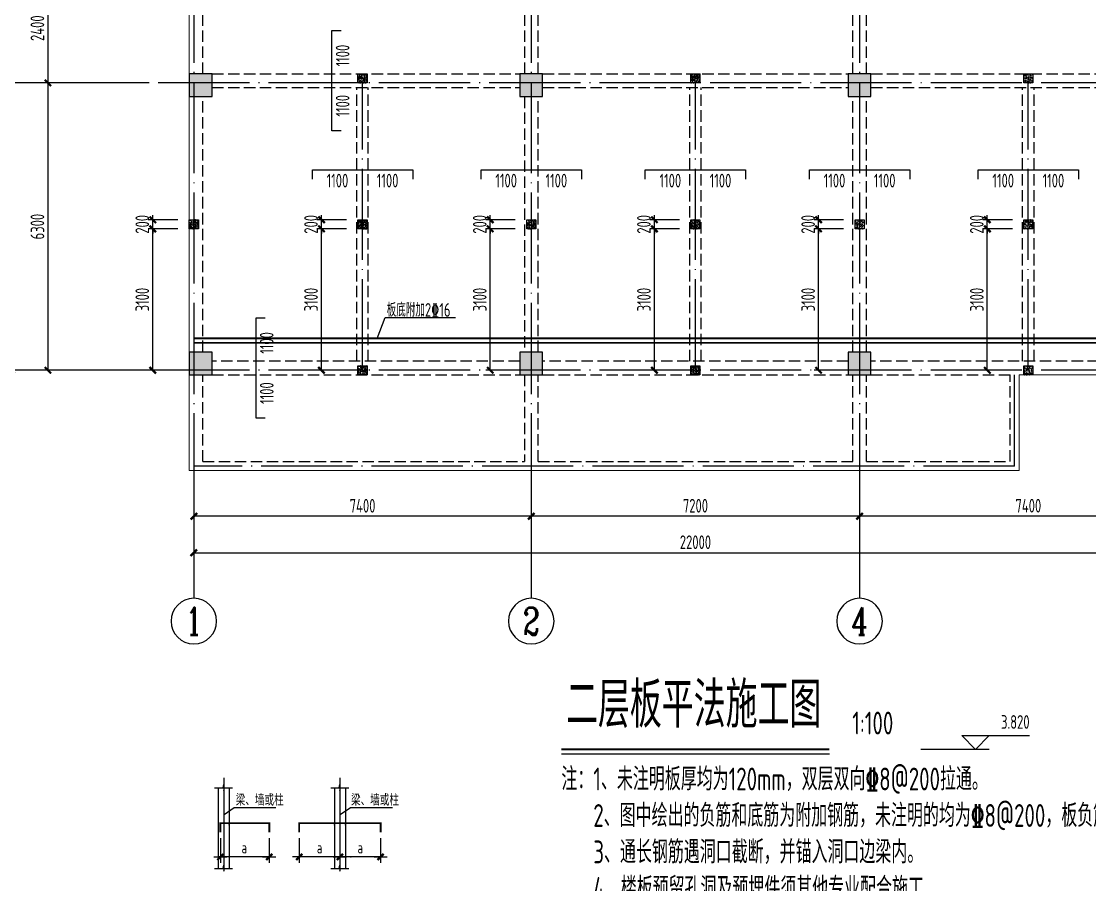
# Model space of a CAD drawing. Extents: x 9731685 to 18866768, y -962146 to 194094.
# Drawn here: x 9791117 to 9814543, y -249712 to -230785 of the extents above; entities that cross this region are included whole.
import ezdxf
from ezdxf.enums import TextEntityAlignment as Align

# ---------------------------------------------------------------- set-up
doc = ezdxf.new("R2010")
doc.units = 0
doc.header["$LTSCALE"] = 1000
for name, pattern in [('3', [500, 300, -200]), ('DASH', [0.35, 0.25, -0.1]), ('DOTE', [2.42, 2, -0.2, 0.02, -0.2])]:
    doc.linetypes.add(name, pattern=pattern)
doc.layers.get('0').update_dxf_attribs({"linetype": 'CONTINUOUS'})
doc.layers.get('Defpoints').update_dxf_attribs({"linetype": 'CONTINUOUS'})
for name, color, linetype in [('AXIS', 1, 'DOTE'), ('AXIS_DIM', 3, 'CONTINUOUS'), ('AXIS_NUM', 7, 'CONTINUOUS'), ('COLU', 7, 'CONTINUOUS'), ('DIM', 3, 'CONTINUOUS'), ('NUM', 7, 'CONTINUOUS'), ('TEXT', 7, 'CONTINUOUS'), ('柱涂实', 54, 'CONTINUOUS'), ('梁虚线', 134, '3'), ('楼板负筋钢筋', 1, 'CONTINUOUS')]:
    doc.layers.add(name, color=color, linetype=linetype)
doc.layers.add('梁', color=4, linetype='CONTINUOUS', lineweight=18)
doc.layers.add('楼板负筋标注', color=84, linetype='CONTINUOUS', lineweight=25)
doc.styles.add('TSSD_Axis', font='Complex.shx', dxfattribs={"width": 0.7, "bigfont": 'hztxt.shx'})
doc.styles.add('TSSD_Dimension', font='Tssdeng.shx', dxfattribs={"width": 0.7, "bigfont": 'hztxt.shx'})
doc.styles.add('TSSD_Label', font='Tssdeng.shx', dxfattribs={"width": 0.7, "bigfont": 'hztxt.shx'})
doc.styles.add('TSSD_Norm', font='Tssdeng.shx', dxfattribs={"width": 0.7, "bigfont": 'hztxt.shx'})
doc.styles.add('TSSD_Rein', font='Tssdeng.shx', dxfattribs={"width": 0.7, "bigfont": 'hztxt.shx'})
doc.dimstyles.new('TSSD_100_100$0', dxfattribs={"dimtxt": 300, "dimasz": 100, "dimexe": 100, "dimexo": 250, "dimgap": 80, "dimtad": 1, "dimdec": 0, "dimzin": 0, "dimdsep": 46, "dimtxsty": 'TSSD_Dimension', "dimblk1": 'ARCHTICK', "dimblk2": 'ARCHTICK', "dimsah": 1, "dimcen": 0, "dimclrd": 3, "dimclre": 256, "dimclrt": 7, "dimadec": 1, "dimazin": 0, "dimtfac": 1, "dimtdec": 0, "dimtix": 1, "dimtmove": 2, "dimatfit": 3, "dimldrblk": 'ARCHTICK', "dimfxl": 1, "dimtolj": 1, "dimtzin": 0, "dimarcsym": 0})

# ---------------------------------------------------------------- blocks, each defined once
blk = doc.blocks.new('_ArchTick')
at = {"color": 0, "linetype": 'ByBlock', "const_width": 0.5}
blk.add_lwpolyline([(-0.71, -0.71), (0.71, 0.71)], dxfattribs=at)
blk = doc.blocks.new('*D51')
at = {"layer": 'AXIS_DIM', "lineweight": -2}
for p, q in [((9793649, -229735), (9791599, -229735)), ((9793649, -232135), (9791599, -232135))]:
    blk.add_line(p, q, dxfattribs=at)
at = {"layer": 'AXIS_DIM', "color": 3, "lineweight": -2}
blk.add_line((9791699, -229735), (9791699, -232135), dxfattribs=at)
at = {"layer": 'Defpoints', "color": 0}
for p in [(9793899, -229735), (9791699, -232135), (9793899, -232135)]:
    blk.add_point(p, dxfattribs=at)
at = {"layer": 'AXIS_DIM', "color": 3, "lineweight": -2, "xscale": 100, "yscale": 100, "zscale": 100}
for p, rotation in [((9791699, -229735), 90), ((9791699, -232135), 270)]:
    blk.add_blockref('_ArchTick', p, dxfattribs=dict(at, rotation=rotation))
at = {"layer": 'AXIS_DIM', "color": 7, "insert": (9791469, -230935), "char_height": 300, "attachment_point": 5, "rotation": 90, "style": 'TSSD_Dimension'}
blk.add_mtext('\\A1;2400', dxfattribs=at)
blk = doc.blocks.new('*D52')
at = {"layer": 'AXIS_DIM', "lineweight": -2}
for p, q in [((9793649, -232135), (9791599, -232135)), ((9793649, -238435), (9791599, -238435))]:
    blk.add_line(p, q, dxfattribs=at)
at = {"layer": 'AXIS_DIM', "color": 3, "lineweight": -2}
blk.add_line((9791699, -232135), (9791699, -238435), dxfattribs=at)
at = {"layer": 'Defpoints', "color": 0}
for p in [(9793899, -232135), (9791699, -238435), (9793899, -238435)]:
    blk.add_point(p, dxfattribs=at)
at = {"layer": 'AXIS_DIM', "color": 3, "lineweight": -2, "xscale": 100, "yscale": 100, "zscale": 100}
for p, rotation in [((9791699, -232135), 90), ((9791699, -238435), 270)]:
    blk.add_blockref('_ArchTick', p, dxfattribs=dict(at, rotation=rotation))
at = {"layer": 'AXIS_DIM', "color": 7, "insert": (9791469, -235285), "char_height": 300, "attachment_point": 5, "rotation": 90, "style": 'TSSD_Dimension'}
blk.add_mtext('\\A1;6300', dxfattribs=at)
blk = doc.blocks.new('*D53')
at = {"layer": 'AXIS_DIM', "lineweight": -2}
for p, q in [((9793649, -223435), (9790799, -223435)), ((9793649, -238435), (9790799, -238435))]:
    blk.add_line(p, q, dxfattribs=at)
at = {"layer": 'AXIS_DIM', "color": 3, "lineweight": -2}
blk.add_line((9790899, -238435), (9790899, -223435), dxfattribs=at)
at = {"layer": 'Defpoints', "color": 0}
for p in [(9790899, -223435), (9793899, -223435), (9793899, -238435)]:
    blk.add_point(p, dxfattribs=at)
at = {"layer": 'AXIS_DIM', "color": 3, "lineweight": -2, "xscale": 100, "yscale": 100, "zscale": 100}
for p, rotation in [((9790899, -223435), 90), ((9790899, -238435), 270)]:
    blk.add_blockref('_ArchTick', p, dxfattribs=dict(at, rotation=rotation))
at = {"layer": 'AXIS_DIM', "color": 7, "insert": (9790669, -230935), "char_height": 300, "attachment_point": 5, "rotation": 90, "style": 'TSSD_Dimension'}
blk.add_mtext('\\A1;15000', dxfattribs=at)
blk = doc.blocks.new('ts_axno')
at = {"color": 0, "linetype": 'ByBlock', "lineweight": -2}
blk.add_circle((0, 0), 0.5, dxfattribs=at)
at = {"color": 0, "linetype": 'ByBlock', "lineweight": -2, "style": 'TSSD_Axis', "width": 0.7}
blk.add_attdef('A', text='', height=0.6, dxfattribs=at).set_placement((0, 0), align=Align.MIDDLE_CENTER)
blk = doc.blocks.new('*D54')
at = {"layer": 'AXIS_DIM', "lineweight": -2}
for p, q in [((9809499, -239685), (9809499, -241735)), ((9816899, -239685), (9816899, -241735))]:
    blk.add_line(p, q, dxfattribs=at)
at = {"layer": 'AXIS_DIM', "color": 3, "lineweight": -2}
blk.add_line((9816899, -241635), (9809499, -241635), dxfattribs=at)
at = {"layer": 'Defpoints', "color": 0}
for p in [(9809499, -239435), (9816899, -239435), (9809499, -241635)]:
    blk.add_point(p, dxfattribs=at)
at = {"layer": 'AXIS_DIM', "color": 3, "lineweight": -2, "xscale": 100, "yscale": 100, "zscale": 100, "rotation": 180}
blk.add_blockref('_ArchTick', (9809499, -241635), dxfattribs=at)
at = {"layer": 'AXIS_DIM', "color": 3, "lineweight": -2, "xscale": 100, "yscale": 100, "zscale": 100}
blk.add_blockref('_ArchTick', (9816899, -241635), dxfattribs=at)
at = {"layer": 'AXIS_DIM', "color": 7, "insert": (9813199, -241405), "char_height": 300, "attachment_point": 5, "style": 'TSSD_Dimension'}
blk.add_mtext('\\A1;7400', dxfattribs=at)
blk = doc.blocks.new('*D55')
at = {"layer": 'AXIS_DIM', "lineweight": -2}
for p, q in [((9802299, -239685), (9802299, -241735)), ((9809499, -239685), (9809499, -241735))]:
    blk.add_line(p, q, dxfattribs=at)
at = {"layer": 'AXIS_DIM', "color": 3, "lineweight": -2}
blk.add_line((9809499, -241635), (9802299, -241635), dxfattribs=at)
at = {"layer": 'Defpoints', "color": 0}
for p in [(9802299, -239435), (9809499, -239435), (9802299, -241635)]:
    blk.add_point(p, dxfattribs=at)
at = {"layer": 'AXIS_DIM', "color": 3, "lineweight": -2, "xscale": 100, "yscale": 100, "zscale": 100, "rotation": 180}
blk.add_blockref('_ArchTick', (9802299, -241635), dxfattribs=at)
at = {"layer": 'AXIS_DIM', "color": 3, "lineweight": -2, "xscale": 100, "yscale": 100, "zscale": 100}
blk.add_blockref('_ArchTick', (9809499, -241635), dxfattribs=at)
at = {"layer": 'AXIS_DIM', "color": 7, "insert": (9805899, -241405), "char_height": 300, "attachment_point": 5, "style": 'TSSD_Dimension'}
blk.add_mtext('\\A1;7200', dxfattribs=at)
blk = doc.blocks.new('*D56')
at = {"layer": 'AXIS_DIM', "lineweight": -2}
for p, q in [((9794899, -239685), (9794899, -241735)), ((9802299, -239685), (9802299, -241735))]:
    blk.add_line(p, q, dxfattribs=at)
at = {"layer": 'AXIS_DIM', "color": 3, "lineweight": -2}
blk.add_line((9802299, -241635), (9794899, -241635), dxfattribs=at)
at = {"layer": 'Defpoints', "color": 0}
for p in [(9794899, -239435), (9802299, -239435), (9794899, -241635)]:
    blk.add_point(p, dxfattribs=at)
at = {"layer": 'AXIS_DIM', "color": 3, "lineweight": -2, "xscale": 100, "yscale": 100, "zscale": 100, "rotation": 180}
blk.add_blockref('_ArchTick', (9794899, -241635), dxfattribs=at)
at = {"layer": 'AXIS_DIM', "color": 3, "lineweight": -2, "xscale": 100, "yscale": 100, "zscale": 100}
blk.add_blockref('_ArchTick', (9802299, -241635), dxfattribs=at)
at = {"layer": 'AXIS_DIM', "color": 7, "insert": (9798599, -241405), "char_height": 300, "attachment_point": 5, "style": 'TSSD_Dimension'}
blk.add_mtext('\\A1;7400', dxfattribs=at)
blk = doc.blocks.new('*D57')
at = {"layer": 'AXIS_DIM', "lineweight": -2}
for p, q in [((9794899, -239685), (9794899, -242535)), ((9816899, -239685), (9816899, -242535))]:
    blk.add_line(p, q, dxfattribs=at)
at = {"layer": 'AXIS_DIM', "color": 3, "lineweight": -2}
blk.add_line((9794899, -242435), (9816899, -242435), dxfattribs=at)
at = {"layer": 'Defpoints', "color": 0}
for p in [(9794899, -239435), (9816899, -239435), (9816899, -242435)]:
    blk.add_point(p, dxfattribs=at)
at = {"layer": 'AXIS_DIM', "color": 3, "lineweight": -2, "xscale": 100, "yscale": 100, "zscale": 100, "rotation": 180}
blk.add_blockref('_ArchTick', (9794899, -242435), dxfattribs=at)
at = {"layer": 'AXIS_DIM', "color": 3, "lineweight": -2, "xscale": 100, "yscale": 100, "zscale": 100}
blk.add_blockref('_ArchTick', (9816899, -242435), dxfattribs=at)
at = {"layer": 'AXIS_DIM', "color": 7, "insert": (9805899, -242205), "char_height": 300, "attachment_point": 5, "style": 'TSSD_Dimension'}
blk.add_mtext('\\A1;22000', dxfattribs=at)
blk = doc.blocks.new('_DIMX')
blk.add_line((-150, 0), (150, 0))
at = {"const_width": 50}
blk.add_lwpolyline([(-70, -70), (70, 70)], dxfattribs=at)
blk = doc.blocks.new('GZ')
at = {"layer": 'TEXT'}
h = blk.add_hatch(dxfattribs=at)
h.set_pattern_fill('AR-CONC', color=6, scale=0.4, angle=180, style=0)
h.set_pattern_definition([(230, (3351996.74, 92641.444), (-72.873868, 6.375634), [7.62, -83.82]), (175, (3351996.74, 92641.44), (14.09713, -76.422657), [6.096, -67.056]), (280.451, (3351990.67, 92641.975), (-58.777, -70.046675), [6.476, -71.236]), (226.1842, (3351996.74, 92621.12), (-108.431616, 16.81693), [11.43, -125.73]), (276.6356, (3351987.7, 92622.52), (-94.961694, -98.970222), [9.714, -106.854]), (171.184, (3351996.74, 92621.12), (-94.96184, -98.970047), [9.144, -100.584]), (201, (3351986.58, 92626.204), (-60.645952, 40.906207), [7.62, -83.82]), (146, (3351986.58, 92626.2), (-24.720811, -73.675186), [6.096, -67.056]), (251.4514, (3351981.526, 92629.61), (-85.366596, -32.769143), [6.476, -71.236]), (217.5, (3351996.74, 92641.444), (-1.2354413, -33.8220155), [0, -66.2432, 0, -68.072, 0, -67.31]), (187.5, (3351996.74, 92641.444), (-26.727865, -40.07223), [0, -38.8112, 0, -64.7192, 0, -25.654]), (147.5, (3352019.397, 92641.444), (-54.236238, 2.2914976), [0, -25.4, 0, -79.248, 0, -105.156]), (137.5, (3352029.557, 92641.444), (-59.251673, -10.170596), [0, -33.02, 0, -52.6288, 0, -74.676])])
h.paths.add_polyline_path([(3162038, 237206), (3162238, 237206), (3162238, 237006), (3162038, 237006)])
at = {"color": 6}
blk.add_lwpolyline([(3162038, 237206), (3162238, 237206), (3162238, 237006), (3162038, 237006)], close=True, dxfattribs=at)
blk = doc.blocks.new('*D409')
at = {"layer": 'Defpoints', "color": 0}
for p in [(9793999, -235335), (9794799, -235335), (9794799, -238435)]:
    blk.add_point(p, dxfattribs=at)
at = {"layer": 'DIM', "lineweight": -2}
for p, q in [((9794549, -235335), (9793899, -235335)), ((9794549, -238435), (9793899, -238435))]:
    blk.add_line(p, q, dxfattribs=at)
at = {"layer": 'DIM', "color": 3, "lineweight": -2}
blk.add_line((9793999, -238435), (9793999, -235335), dxfattribs=at)
at = {"layer": 'DIM', "color": 3, "lineweight": -2, "xscale": 100, "yscale": 100, "zscale": 100}
for p, rotation in [((9793999, -235335), 90), ((9793999, -238435), 270)]:
    blk.add_blockref('_ArchTick', p, dxfattribs=dict(at, rotation=rotation))
at = {"layer": 'DIM', "color": 7, "insert": (9793769, -236885), "char_height": 300, "attachment_point": 5, "rotation": 90, "style": 'TSSD_Dimension'}
blk.add_mtext('\\A1;3100', dxfattribs=at)
blk = doc.blocks.new('*D410')
at = {"layer": 'Defpoints', "color": 0}
for p in [(9793999, -235135), (9794799, -235135), (9794799, -235335)]:
    blk.add_point(p, dxfattribs=at)
at = {"layer": 'DIM', "lineweight": -2}
for p, q in [((9794549, -235135), (9793899, -235135)), ((9794549, -235335), (9793899, -235335))]:
    blk.add_line(p, q, dxfattribs=at)
at = {"layer": 'DIM', "color": 3, "lineweight": -2}
for p, q in [((9793999, -235135), (9793999, -235035)), ((9793999, -235335), (9793999, -235135)), ((9793999, -235335), (9793999, -235435))]:
    blk.add_line(p, q, dxfattribs=at)
at = {"layer": 'DIM', "color": 3, "lineweight": -2, "xscale": 100, "yscale": 100, "zscale": 100}
for p, rotation in [((9793999, -235135), 270), ((9793999, -235335), 90)]:
    blk.add_blockref('_ArchTick', p, dxfattribs=dict(at, rotation=rotation))
at = {"layer": 'DIM', "color": 7, "insert": (9793769, -235235), "char_height": 300, "attachment_point": 5, "rotation": 90, "style": 'TSSD_Dimension'}
blk.add_mtext('\\A1;200', dxfattribs=at)
blk = doc.blocks.new('*D411')
at = {"layer": 'Defpoints', "color": 0}
for p in [(9797699, -235335), (9798499, -235335), (9798499, -238435)]:
    blk.add_point(p, dxfattribs=at)
at = {"layer": 'DIM', "lineweight": -2}
for p, q in [((9798249, -235335), (9797599, -235335)), ((9798249, -238435), (9797599, -238435))]:
    blk.add_line(p, q, dxfattribs=at)
at = {"layer": 'DIM', "color": 3, "lineweight": -2}
blk.add_line((9797699, -238435), (9797699, -235335), dxfattribs=at)
at = {"layer": 'DIM', "color": 3, "lineweight": -2, "xscale": 100, "yscale": 100, "zscale": 100}
for p, rotation in [((9797699, -235335), 90), ((9797699, -238435), 270)]:
    blk.add_blockref('_ArchTick', p, dxfattribs=dict(at, rotation=rotation))
at = {"layer": 'DIM', "color": 7, "insert": (9797469, -236885), "char_height": 300, "attachment_point": 5, "rotation": 90, "style": 'TSSD_Dimension'}
blk.add_mtext('\\A1;3100', dxfattribs=at)
blk = doc.blocks.new('*D412')
at = {"layer": 'Defpoints', "color": 0}
for p in [(9797699, -235135), (9798499, -235135), (9798499, -235335)]:
    blk.add_point(p, dxfattribs=at)
at = {"layer": 'DIM', "lineweight": -2}
for p, q in [((9798249, -235135), (9797599, -235135)), ((9798249, -235335), (9797599, -235335))]:
    blk.add_line(p, q, dxfattribs=at)
at = {"layer": 'DIM', "color": 3, "lineweight": -2}
for p, q in [((9797699, -235135), (9797699, -235035)), ((9797699, -235335), (9797699, -235135)), ((9797699, -235335), (9797699, -235435))]:
    blk.add_line(p, q, dxfattribs=at)
at = {"layer": 'DIM', "color": 3, "lineweight": -2, "xscale": 100, "yscale": 100, "zscale": 100}
for p, rotation in [((9797699, -235135), 270), ((9797699, -235335), 90)]:
    blk.add_blockref('_ArchTick', p, dxfattribs=dict(at, rotation=rotation))
at = {"layer": 'DIM', "color": 7, "insert": (9797469, -235235), "char_height": 300, "attachment_point": 5, "rotation": 90, "style": 'TSSD_Dimension'}
blk.add_mtext('\\A1;200', dxfattribs=at)
blk = doc.blocks.new('*D413')
at = {"layer": 'Defpoints', "color": 0}
for p in [(9801399, -235335), (9802199, -235335), (9802199, -238435)]:
    blk.add_point(p, dxfattribs=at)
at = {"layer": 'DIM', "lineweight": -2}
for p, q in [((9801949, -235335), (9801299, -235335)), ((9801949, -238435), (9801299, -238435))]:
    blk.add_line(p, q, dxfattribs=at)
at = {"layer": 'DIM', "color": 3, "lineweight": -2}
blk.add_line((9801399, -238435), (9801399, -235335), dxfattribs=at)
at = {"layer": 'DIM', "color": 3, "lineweight": -2, "xscale": 100, "yscale": 100, "zscale": 100}
for p, rotation in [((9801399, -235335), 90), ((9801399, -238435), 270)]:
    blk.add_blockref('_ArchTick', p, dxfattribs=dict(at, rotation=rotation))
at = {"layer": 'DIM', "color": 7, "insert": (9801169, -236885), "char_height": 300, "attachment_point": 5, "rotation": 90, "style": 'TSSD_Dimension'}
blk.add_mtext('\\A1;3100', dxfattribs=at)
blk = doc.blocks.new('*D414')
at = {"layer": 'Defpoints', "color": 0}
for p in [(9801399, -235135), (9802199, -235135), (9802199, -235335)]:
    blk.add_point(p, dxfattribs=at)
at = {"layer": 'DIM', "lineweight": -2}
for p, q in [((9801949, -235135), (9801299, -235135)), ((9801949, -235335), (9801299, -235335))]:
    blk.add_line(p, q, dxfattribs=at)
at = {"layer": 'DIM', "color": 3, "lineweight": -2}
for p, q in [((9801399, -235135), (9801399, -235035)), ((9801399, -235335), (9801399, -235135)), ((9801399, -235335), (9801399, -235435))]:
    blk.add_line(p, q, dxfattribs=at)
at = {"layer": 'DIM', "color": 3, "lineweight": -2, "xscale": 100, "yscale": 100, "zscale": 100}
for p, rotation in [((9801399, -235135), 270), ((9801399, -235335), 90)]:
    blk.add_blockref('_ArchTick', p, dxfattribs=dict(at, rotation=rotation))
at = {"layer": 'DIM', "color": 7, "insert": (9801169, -235235), "char_height": 300, "attachment_point": 5, "rotation": 90, "style": 'TSSD_Dimension'}
blk.add_mtext('\\A1;200', dxfattribs=at)
blk = doc.blocks.new('*D415')
at = {"layer": 'Defpoints', "color": 0}
for p in [(9804999, -235335), (9805799, -235335), (9805799, -238435)]:
    blk.add_point(p, dxfattribs=at)
at = {"layer": 'DIM', "lineweight": -2}
for p, q in [((9805549, -235335), (9804899, -235335)), ((9805549, -238435), (9804899, -238435))]:
    blk.add_line(p, q, dxfattribs=at)
at = {"layer": 'DIM', "color": 3, "lineweight": -2}
blk.add_line((9804999, -238435), (9804999, -235335), dxfattribs=at)
at = {"layer": 'DIM', "color": 3, "lineweight": -2, "xscale": 100, "yscale": 100, "zscale": 100}
for p, rotation in [((9804999, -235335), 90), ((9804999, -238435), 270)]:
    blk.add_blockref('_ArchTick', p, dxfattribs=dict(at, rotation=rotation))
at = {"layer": 'DIM', "color": 7, "insert": (9804769, -236885), "char_height": 300, "attachment_point": 5, "rotation": 90, "style": 'TSSD_Dimension'}
blk.add_mtext('\\A1;3100', dxfattribs=at)
blk = doc.blocks.new('*D416')
at = {"layer": 'Defpoints', "color": 0}
for p in [(9804999, -235135), (9805799, -235135), (9805799, -235335)]:
    blk.add_point(p, dxfattribs=at)
at = {"layer": 'DIM', "lineweight": -2}
for p, q in [((9805549, -235135), (9804899, -235135)), ((9805549, -235335), (9804899, -235335))]:
    blk.add_line(p, q, dxfattribs=at)
at = {"layer": 'DIM', "color": 3, "lineweight": -2}
for p, q in [((9804999, -235135), (9804999, -235035)), ((9804999, -235335), (9804999, -235135)), ((9804999, -235335), (9804999, -235435))]:
    blk.add_line(p, q, dxfattribs=at)
at = {"layer": 'DIM', "color": 3, "lineweight": -2, "xscale": 100, "yscale": 100, "zscale": 100}
for p, rotation in [((9804999, -235135), 270), ((9804999, -235335), 90)]:
    blk.add_blockref('_ArchTick', p, dxfattribs=dict(at, rotation=rotation))
at = {"layer": 'DIM', "color": 7, "insert": (9804769, -235235), "char_height": 300, "attachment_point": 5, "rotation": 90, "style": 'TSSD_Dimension'}
blk.add_mtext('\\A1;200', dxfattribs=at)
blk = doc.blocks.new('*D417')
at = {"layer": 'Defpoints', "color": 0}
for p in [(9808599, -235335), (9809399, -235335), (9809399, -238435)]:
    blk.add_point(p, dxfattribs=at)
at = {"layer": 'DIM', "lineweight": -2}
for p, q in [((9809149, -235335), (9808499, -235335)), ((9809149, -238435), (9808499, -238435))]:
    blk.add_line(p, q, dxfattribs=at)
at = {"layer": 'DIM', "color": 3, "lineweight": -2}
blk.add_line((9808599, -238435), (9808599, -235335), dxfattribs=at)
at = {"layer": 'DIM', "color": 3, "lineweight": -2, "xscale": 100, "yscale": 100, "zscale": 100}
for p, rotation in [((9808599, -235335), 90), ((9808599, -238435), 270)]:
    blk.add_blockref('_ArchTick', p, dxfattribs=dict(at, rotation=rotation))
at = {"layer": 'DIM', "color": 7, "insert": (9808369, -236885), "char_height": 300, "attachment_point": 5, "rotation": 90, "style": 'TSSD_Dimension'}
blk.add_mtext('\\A1;3100', dxfattribs=at)
blk = doc.blocks.new('*D418')
at = {"layer": 'Defpoints', "color": 0}
for p in [(9808599, -235135), (9809399, -235135), (9809399, -235335)]:
    blk.add_point(p, dxfattribs=at)
at = {"layer": 'DIM', "lineweight": -2}
for p, q in [((9809149, -235135), (9808499, -235135)), ((9809149, -235335), (9808499, -235335))]:
    blk.add_line(p, q, dxfattribs=at)
at = {"layer": 'DIM', "color": 3, "lineweight": -2}
for p, q in [((9808599, -235135), (9808599, -235035)), ((9808599, -235335), (9808599, -235135)), ((9808599, -235335), (9808599, -235435))]:
    blk.add_line(p, q, dxfattribs=at)
at = {"layer": 'DIM', "color": 3, "lineweight": -2, "xscale": 100, "yscale": 100, "zscale": 100}
for p, rotation in [((9808599, -235135), 270), ((9808599, -235335), 90)]:
    blk.add_blockref('_ArchTick', p, dxfattribs=dict(at, rotation=rotation))
at = {"layer": 'DIM', "color": 7, "insert": (9808369, -235235), "char_height": 300, "attachment_point": 5, "rotation": 90, "style": 'TSSD_Dimension'}
blk.add_mtext('\\A1;200', dxfattribs=at)
blk = doc.blocks.new('*D419')
at = {"layer": 'Defpoints', "color": 0}
for p in [(9812299, -235335), (9813099, -235335), (9813099, -238435)]:
    blk.add_point(p, dxfattribs=at)
at = {"layer": 'DIM', "lineweight": -2}
for p, q in [((9812849, -235335), (9812199, -235335)), ((9812849, -238435), (9812199, -238435))]:
    blk.add_line(p, q, dxfattribs=at)
at = {"layer": 'DIM', "color": 3, "lineweight": -2}
blk.add_line((9812299, -238435), (9812299, -235335), dxfattribs=at)
at = {"layer": 'DIM', "color": 3, "lineweight": -2, "xscale": 100, "yscale": 100, "zscale": 100}
for p, rotation in [((9812299, -235335), 90), ((9812299, -238435), 270)]:
    blk.add_blockref('_ArchTick', p, dxfattribs=dict(at, rotation=rotation))
at = {"layer": 'DIM', "color": 7, "insert": (9812069, -236885), "char_height": 300, "attachment_point": 5, "rotation": 90, "style": 'TSSD_Dimension'}
blk.add_mtext('\\A1;3100', dxfattribs=at)
blk = doc.blocks.new('*D420')
at = {"layer": 'Defpoints', "color": 0}
for p in [(9812299, -235135), (9813099, -235135), (9813099, -235335)]:
    blk.add_point(p, dxfattribs=at)
at = {"layer": 'DIM', "lineweight": -2}
for p, q in [((9812849, -235135), (9812199, -235135)), ((9812849, -235335), (9812199, -235335))]:
    blk.add_line(p, q, dxfattribs=at)
at = {"layer": 'DIM', "color": 3, "lineweight": -2}
for p, q in [((9812299, -235135), (9812299, -235035)), ((9812299, -235335), (9812299, -235135)), ((9812299, -235335), (9812299, -235435))]:
    blk.add_line(p, q, dxfattribs=at)
at = {"layer": 'DIM', "color": 3, "lineweight": -2, "xscale": 100, "yscale": 100, "zscale": 100}
for p, rotation in [((9812299, -235135), 270), ((9812299, -235335), 90)]:
    blk.add_blockref('_ArchTick', p, dxfattribs=dict(at, rotation=rotation))
at = {"layer": 'DIM', "color": 7, "insert": (9812069, -235235), "char_height": 300, "attachment_point": 5, "rotation": 90, "style": 'TSSD_Dimension'}
blk.add_mtext('\\A1;200', dxfattribs=at)

msp = doc.modelspace()

# ---------------------------------------------------------------- hatches: boundary and pattern name
at = {"layer": '柱涂实'}
for points in [[(9795298.5, -232435.1), (9795298.5, -231935.1), (9794798.5, -231935.1), (9794798.5, -232435.1)], [(9802548.5, -232435.1), (9802548.5, -231935.1), (9802048.5, -231935.1), (9802048.5, -232435.1)], [(9809748.5, -232435.1), (9809748.5, -231935.1), (9809248.5, -231935.1), (9809248.5, -232435.1)], [(9795298.5, -238535.1), (9795298.5, -238035.1), (9794798.5, -238035.1), (9794798.5, -238535.1)], [(9802548.5, -238535.1), (9802548.5, -238035.1), (9802048.5, -238035.1), (9802048.5, -238535.1)], [(9809748.5, -238535.1), (9809748.5, -238035.1), (9809248.5, -238035.1), (9809248.5, -238535.1)]]:
    msp.add_hatch(color=256, dxfattribs=at).paths.add_polyline_path(points)

# ---------------------------------------------------------------- linework, layer by layer
for p, q in [((9795351.9, -247587, 0), (9795539.4, -247587, 0)), ((9795433.2, -247587, 0), (9795433.2, -249358.6, 0)), ((9795539.4, -247587, 0), (9795554.3, -247514.9, 0)), ((9795554.3, -247514.9, 0), (9795554.3, -247646.4, 0)), ((9795554.3, -247646.4, 0), (9795569.2, -247587, 0)), ((9795569.2, -247587, 0), (9795746.7, -247587, 0)), ((9795674.4, -247587, 0), (9795674.4, -249358.6, 0)), ((9797900.3, -247587, 0), (9798087.9, -247587, 0)), ((9797981.6, -247587, 0), (9797981.6, -249358.6, 0)), ((9798087.9, -247587, 0), (9798102.7, -247514.9, 0)), ((9798102.7, -247514.9, 0), (9798102.7, -247646.4, 0)), ((9798102.7, -247646.4, 0), (9798117.6, -247587, 0)), ((9798117.6, -247587, 0), (9798295.1, -247587, 0)), ((9798222.9, -247587, 0), (9798222.9, -249358.6, 0)), ((9795561.3, -248177.4, 0), (9795786.7, -248022.7, 0)), ((9795786.7, -248022.7, 0), (9796697.6, -248022.7, 0)), ((9798109.8, -248177.4, 0), (9798335.2, -248022.7, 0)), ((9798335.2, -248022.7, 0), (9799252.5, -248022.7, 0)), ((9795351.9, -249358.6, 0), (9795539.4, -249358.6, 0)), ((9795539.4, -249358.6, 0), (9795554.3, -249286.6, 0)), ((9795554.3, -249286.6, 0), (9795554.3, -249418.1, 0)), ((9795554.3, -249418.1, 0), (9795569.2, -249358.6, 0)), ((9795569.2, -249358.6, 0), (9795746.7, -249358.6, 0)), ((9797900.3, -249358.6, 0), (9798087.9, -249358.6, 0)), ((9798087.9, -249358.6, 0), (9798102.7, -249286.6, 0)), ((9798102.7, -249286.6, 0), (9798102.7, -249418.1, 0)), ((9798102.7, -249418.1, 0), (9798117.6, -249358.6, 0)), ((9798117.6, -249358.6, 0), (9798295.1, -249358.6, 0))]:
    msp.add_line(p, q)
at = {"color": 0, "linetype": 'ByBlock'}
for p, q in [((9795480.6, -248692, 0), (9795480.6, -249233.8, 0)), ((9796553.1, -248692, 0), (9796553.1, -249233.8, 0)), ((9797209.6, -248692, 0), (9797209.6, -249233.8, 0)), ((9797981.6, -248692, 0), (9797981.6, -249233.8, 0)), ((9798222.9, -248692, 0), (9798222.9, -249233.8, 0)), ((9798993.9, -248692, 0), (9798993.9, -249233.8, 0)), ((9796552.1, -249104.8, 0), (9795457.5, -249104.8, 0)), ((9798102.3, -249104.8, 0), (9797210.6, -249104.8, 0)), ((9798993.9, -249104.8, 0), (9798102.3, -249104.8, 0))]:
    msp.add_line(p, q, dxfattribs=at)
at = {"color": 2, "const_width": 40, "elevation": 0}
for points in [[(9794898.5, -237735.1), (9816898.5, -237735.1)], [(9794898.5, -237835.1), (9816898.5, -237835.1)]]:
    msp.add_lwpolyline(points, dxfattribs=at)
at = {"color": 1, "const_width": 40, "elevation": 0}
for points in [[(9795480.6, -248564.6), (9795480.6, -248365.5), (9796553.1, -248365.5), (9796553.1, -248564.6)], [(9797209.6, -248564.6), (9797209.6, -248365.5), (9798994.9, -248365.5), (9798994.9, -248564.6)]]:
    msp.add_lwpolyline(points, dxfattribs=at)
at = {"color": 0, "linetype": 'ByBlock'}
for p in [(9795674.4, -248402.5, 0), (9796553.1, -248402.5, 0), (9797209.6, -248402.5, 0), (9797981.6, -248402.5, 0), (9798222.9, -248402.5, 0), (9795507.4, -249104.8, 0), (9797209.6, -249104.8, 0), (9798102.3, -249104.8, 0), (9798343.5, -249104.8, 0)]:
    msp.add_point(p, dxfattribs=at)
at = {"layer": 'AXIS'}
for p, q in [((9794898.5, -222435.1, 0), (9794898.5, -240535.1, 0)), ((9802298.5, -222435.1, 0), (9802298.5, -240535.1, 0)), ((9809498.5, -222435.1, 0), (9809498.5, -240535.1, 0)), ((9817898.5, -232135.1, 0), (9793898.5, -232135.1, 0)), ((9798598.5, -238435.1), (9798598.5, -232135.1)), ((9805898.5, -238435.1), (9805898.5, -232135.1)), ((9813198.5, -238435.1), (9813198.5, -232135.1)), ((9817898.5, -238435.1, 0), (9793898.5, -238435.1, 0)), ((9812898.5, -240535.1), (9812898.5, -238435.1)), ((9812898.5, -240535.1, 0), (9794898.5, -240535.1, 0))]:
    msp.add_line(p, q, dxfattribs=at)
at = {"layer": 'AXIS', "color": 1, "linetype": 'DOTE'}
for p, q in [((9795553.8, -247370.2, 0), (9795553.8, -249536.5, 0)), ((9798102.3, -247370.2, 0), (9798102.3, -249536.5, 0))]:
    msp.add_line(p, q, dxfattribs=at)
at = {"layer": 'AXIS_NUM'}
for p, q in [((9793898.5, -232135.1, 0), (9789898.5, -232135.1, 0)), ((9793898.5, -238435.1, 0), (9789898.5, -238435.1, 0)), ((9794898.5, -239435.1, 0), (9794898.5, -243435.1, 0)), ((9802298.5, -239435.1, 0), (9802298.5, -243435.1, 0)), ((9809498.5, -239435.1, 0), (9809498.5, -243435.1, 0))]:
    msp.add_line(p, q, dxfattribs=at)
at = {"layer": 'COLU', "ltscale": 1}
for points in [[(9795298.5, -232435.1), (9795298.5, -231935.1), (9794798.5, -231935.1), (9794798.5, -232435.1)], [(9802548.5, -232435.1), (9802548.5, -231935.1), (9802048.5, -231935.1), (9802048.5, -232435.1)], [(9809748.5, -232435.1), (9809748.5, -231935.1), (9809248.5, -231935.1), (9809248.5, -232435.1)], [(9795298.5, -238535.1), (9795298.5, -238035.1), (9794798.5, -238035.1), (9794798.5, -238535.1)], [(9802548.5, -238535.1), (9802548.5, -238035.1), (9802048.5, -238035.1), (9802048.5, -238535.1)], [(9809748.5, -238535.1), (9809748.5, -238035.1), (9809248.5, -238035.1), (9809248.5, -238535.1)]]:
    msp.add_lwpolyline(points, close=True, dxfattribs=at)
at = {"layer": 'NUM'}
for p, q in [((9812037.8, -246746.1, 0), (9811737.8, -246446.1, 0)), ((9811737.8, -246446.1, 0), (9812337.8, -246446.1, 0)), ((9812037.8, -246746.1, 0), (9812337.8, -246446.1, 0)), ((9812337.8, -246446.1, 0), (9813226.2, -246446.1, 0)), ((9812337.8, -246746.1, 0), (9810837.8, -246746.1, 0))]:
    msp.add_line(p, q, dxfattribs=at)
at = {"layer": 'NUM', "const_width": 50, "elevation": 0}
msp.add_lwpolyline([(9802959.3, -246746.1), (9808837.8, -246746.1)], dxfattribs=at)
at = {"layer": 'NUM', "elevation": 0}
msp.add_lwpolyline([(9802959.3, -246846.1), (9808837.8, -246846.1)], dxfattribs=at)
at = {"layer": 'TEXT', "color": 7}
for p, q in [((9798916, -237735.1, 0), (9799098.2, -237276.9)), ((9799098.2, -237276.9), (9800634.2, -237276.9))]:
    msp.add_line(p, q, dxfattribs=at)
at = {"layer": '柱涂实', "linetype": 'Continuous'}
for points in [[(9795298.5, -232435.1), (9795298.5, -231935.1), (9794798.5, -231935.1), (9794798.5, -232435.1)], [(9802548.5, -232435.1), (9802548.5, -231935.1), (9802048.5, -231935.1), (9802048.5, -232435.1)], [(9809748.5, -232435.1), (9809748.5, -231935.1), (9809248.5, -231935.1), (9809248.5, -232435.1)], [(9795298.5, -238535.1), (9795298.5, -238035.1), (9794798.5, -238035.1), (9794798.5, -238535.1)], [(9802548.5, -238535.1), (9802548.5, -238035.1), (9802048.5, -238035.1), (9802048.5, -238535.1)], [(9809748.5, -238535.1), (9809748.5, -238035.1), (9809248.5, -238035.1), (9809248.5, -238535.1)]]:
    msp.add_lwpolyline(points, close=True, dxfattribs=at)
at = {"layer": '梁', "ltscale": 1}
for p, q in [((9794798.5, -231935.1), (9794798.5, -229935.1)), ((9794798.5, -238035.1), (9794798.5, -232435.1)), ((9794798.5, -240635.1), (9794798.5, -238535.1)), ((9812998.5, -238535.1), (9816498.5, -238535.1)), ((9812998.5, -240635.1), (9812998.5, -238535.1)), ((9812998.5, -240635.1, 0), (9794798.5, -240635.1, 0))]:
    msp.add_line(p, q, dxfattribs=at)
at = {"layer": '梁虚线', "linetype": 'DASH', "ltscale": 1}
for p, q in [((9795098.5, -231935.1), (9795098.5, -229935.1)), ((9802148.5, -229935.1, 0), (9802148.5, -231935.1, 0)), ((9802448.5, -231935.1), (9802448.5, -229935.1)), ((9809348.5, -231935.1), (9809348.5, -229935.1)), ((9809648.5, -231935.1), (9809648.5, -229935.1)), ((9795298.5, -231935.1), (9802048.5, -231935.1)), ((9802548.5, -231935.1), (9809248.5, -231935.1)), ((9809748.5, -231935.1), (9816498.5, -231935.1)), ((9795298.5, -232235.1), (9802048.5, -232235.1)), ((9798473.5, -238235.1), (9798473.5, -232235.1)), ((9798723.5, -238235.1), (9798723.5, -232235.1)), ((9802548.5, -232235.1), (9809248.5, -232235.1)), ((9805773.5, -238235.1), (9805773.5, -232235.1)), ((9806023.5, -238235.1), (9806023.5, -232235.1)), ((9809748.5, -232235.1), (9816498.5, -232235.1)), ((9813073.5, -238235.1), (9813073.5, -232235.1)), ((9813323.5, -238235.1), (9813323.5, -232235.1)), ((9795098.5, -238035.1), (9795098.5, -232435.1)), ((9802148.5, -232435.1, 0), (9802148.5, -238035.1, 0)), ((9802448.5, -238035.1), (9802448.5, -232435.1)), ((9809348.5, -238035.1), (9809348.5, -232435.1)), ((9809648.5, -238035.1), (9809648.5, -232435.1)), ((9802048.5, -238235.1, 0), (9795298.5, -238235.1, 0)), ((9809248.5, -238235.1, 0), (9802548.5, -238235.1, 0)), ((9816498.5, -238235.1, 0), (9809748.5, -238235.1, 0)), ((9795098.5, -240435.1), (9795098.5, -238535.1)), ((9795298.5, -238535.1), (9802048.5, -238535.1)), ((9802148.5, -238535.1, 0), (9802148.5, -240435.1, 0)), ((9802448.5, -240435.1), (9802448.5, -238535.1)), ((9802548.5, -238535.1), (9809248.5, -238535.1)), ((9809348.5, -240435.1), (9809348.5, -238535.1)), ((9809648.5, -240435.1), (9809648.5, -238535.1)), ((9809748.5, -238535.1), (9812798.5, -238535.1)), ((9812798.5, -240435.1), (9812798.5, -238535.1)), ((9795098.5, -240435.1), (9802148.5, -240435.1)), ((9802448.5, -240435.1), (9809348.5, -240435.1)), ((9809648.5, -240435.1), (9812798.5, -240435.1))]:
    msp.add_line(p, q, dxfattribs=at)
at = {"layer": '楼板负筋钢筋', "ltscale": 1}
for points in [[(9798128.5, -233185.1), (9797928.5, -233185.1), (9797928.5, -230985.1), (9798128.5, -230985.1)], [(9797498.6, -234242.2), (9797498.6, -234042.2), (9799698.6, -234042.2), (9799698.6, -234242.2)], [(9801198.5, -234242.2), (9801198.5, -234042.2), (9803398.5, -234042.2), (9803398.5, -234242.2)], [(9804798.5, -234242.2), (9804798.5, -234042.2), (9806998.5, -234042.2), (9806998.5, -234242.2)], [(9808398.6, -234242.2), (9808398.6, -234042.2), (9810598.6, -234042.2), (9810598.6, -234242.2)], [(9812098.5, -234242.2), (9812098.5, -234042.2), (9814298.5, -234042.2), (9814298.5, -234242.2)], [(9796463.5, -239485.1), (9796263.5, -239485.1), (9796263.5, -237285.1), (9796463.5, -237285.1)]]:
    msp.add_lwpolyline(points, dxfattribs=at)

# ---------------------------------------------------------------- block references
at = {"color": 0}
for p in [(6636460.7, -469141.1, 0), (6643760.7, -469141.1, 0), (6651060.7, -469141.1, 0), (6632760.7, -472341.1, 0), (6636460.7, -472341.1, 0), (6640160.7, -472341.1, 0), (6643760.7, -472341.1, 0), (6647360.7, -472341.1, 0), (6651060.7, -472341.1, 0), (6636460.7, -475541.1, 0), (6643760.7, -475541.1, 0), (6651060.7, -475541.1, 0)]:
    msp.add_blockref('GZ', p, dxfattribs=at)
at = {"color": 0, "linetype": 'ByBlock', "xscale": 0.9649999998509884, "yscale": 0.9649999998509884, "zscale": 0.9649999999999996}
for p in [(9795480.6, -249104.8, 0), (9796553.1, -249104.8, 0), (9798102.3, -249104.8, 0), (9798994.9, -249104.8, 0)]:
    msp.add_blockref('_DIMX', p, dxfattribs=at)
at = {"color": 0, "linetype": 'ByBlock', "xscale": 0.9649999998509884, "yscale": 0.9649999998509884, "zscale": 0.9649999999999996, "rotation": 180}
msp.add_blockref('_DIMX', (9797209.6, -249104.8, 0), dxfattribs=at)
at = {"layer": 'AXIS_NUM'}
ref = msp.add_blockref('ts_axno', (9794898.5, -243935.1, 0), dxfattribs=dict(at, xscale=-1000, yscale=1000, zscale=1000, rotation=180))
ref.add_attrib('1', '1', dxfattribs={"height": 600, "style": 'TSSD_Axis', "width": 0.7}).set_placement((9794898.5, -243935.1, 0), align=Align.MIDDLE_CENTER)
ref = msp.add_blockref('ts_axno', (9802298.5, -243935.1, 0), dxfattribs=dict(at, xscale=-1000, yscale=1000, zscale=1000, rotation=180))
ref.add_attrib('2', '2', dxfattribs={"height": 600, "style": 'TSSD_Axis', "width": 0.7}).set_placement((9802298.5, -243935.1, 0), align=Align.MIDDLE_CENTER)
ref = msp.add_blockref('ts_axno', (9809498.5, -243935.1, 0), dxfattribs=dict(at, xscale=-1000, yscale=1000, zscale=1000, rotation=180))
ref.add_attrib('4', '4', dxfattribs={"height": 600, "style": 'TSSD_Axis', "width": 0.7}).set_placement((9809498.5, -243935.1, 0), align=Align.MIDDLE_CENTER)

# ---------------------------------------------------------------- texts
at = {"style": 'TSSD_Rein', "width": 0.7}
for p in [(9795818.9, -247980.2, 0), (9798346.9, -247980.2, 0)]:
    msp.add_text('梁、墙或柱', height=250, dxfattribs=at).set_placement(p)
for p in [(9796004.8, -248900.8, 0), (9797656.4, -248900.8, 0), (9798548.1, -248900.8, 0)]:
    msp.add_text('a', height=250, dxfattribs=at).set_placement(p, align=Align.MIDDLE_CENTER)
at = {"layer": 'NUM', "style": 'TSSD_Norm', "width": 0.7}
for s, height, p in [('二层板平法施工图', 1000, (9803060.6, -246569.7, 0)), ('1:100', 500, (9809337.8, -246569.7, 0))]:
    msp.add_text(s, height=height, dxfattribs=at).set_placement(p, align=Align.BOTTOM_LEFT)
at = {"layer": 'NUM', "style": 'TSSD_Label', "width": 0.7}
msp.add_text('3.820', height=300, dxfattribs=at).set_placement((9813226.2, -246386.1, 0), align=Align.BOTTOM_RIGHT)
at = {"layer": 'TEXT', "color": 7, "style": 'TSSD_Rein', "width": 0.7}
msp.add_text('板底附加2%%13216', height=300, rotation=360, dxfattribs=at).set_placement((9799127.3, -237261.6, 0))
at = {"layer": 'TEXT', "style": 'TSSD_Rein', "width": 0.7}
for s, p in [('注：1、未注明板厚均为120mm，双层双向%%1328@200拉通。', (9802959.3, -247646.1, 0)), ('2、图中绘出的负筋和底筋为附加钢筋，未注明的均为%%1328@200，板负筋定位尺寸见小图示意。', (9803659.3, -248446.1, 0)), ('3、通长钢筋遇洞口截断，并锚入洞口边梁内。', (9803659.3, -249246.1, 0)), ('4、楼板预留孔洞及预埋件须其他专业配合施工。', (9803659.3, -250046.1, 0))]:
    msp.add_text(s, height=500, dxfattribs=at).set_placement(p)
at = {"layer": '楼板负筋标注', "style": 'TSSD_Rein', "width": 0.7}
for p in [(9798012.7, -231535.1), (9798012.7, -232635.1), (9796347.7, -237835.1), (9796347.7, -238935.1)]:
    msp.add_text('1100', height=300, rotation=90, dxfattribs=at).set_placement(p, align=Align.TOP_CENTER)
for p in [(9798048.6, -234126.3), (9799148.6, -234126.3), (9801748.5, -234126.3), (9802848.5, -234126.3), (9805348.5, -234126.3), (9806448.5, -234126.3), (9808948.6, -234126.3), (9810048.6, -234126.3), (9812648.5, -234126.3), (9813748.5, -234126.3)]:
    msp.add_text('1100', height=300, dxfattribs=at).set_placement(p, align=Align.TOP_CENTER)

# ---------------------------------------------------------------- dimensions: what is measured, and where the dimension line sits
at = {"layer": 'AXIS_DIM'}
for base, p1, p2, picture, middle in [((9790898.5, -223435.1, 0), (9793898.5, -238435.1, 0), (9793898.5, -223435.1, 0), '*D53', (9790668.5, -230935.1, 0)), ((9791698.5, -232135.1, 0), (9793898.5, -229735.1, 0), (9793898.5, -232135.1, 0), '*D51', (9791468.5, -230935.1, 0)), ((9791698.5, -238435.1, 0), (9793898.5, -232135.1, 0), (9793898.5, -238435.1, 0), '*D52', (9791468.5, -235285.1, 0))]:
    dim = msp.add_linear_dim(base=base, p1=p1, p2=p2, angle=90, dimstyle='TSSD_100_100$0', dxfattribs=at)
    dim.commit()
    dim.dimension.update_dxf_attribs({"geometry": picture, "text_midpoint": middle})
for base, p1, p2, picture, middle in [((9794898.5, -241635.1, 0), (9802298.5, -239435.1, 0), (9794898.5, -239435.1, 0), '*D56', (9798598.5, -241405.1, 0)), ((9816898.5, -242435.1, 0), (9794898.5, -239435.1, 0), (9816898.5, -239435.1, 0), '*D57', (9805898.5, -242205.1, 0)), ((9802298.5, -241635.1, 0), (9809498.5, -239435.1, 0), (9802298.5, -239435.1, 0), '*D55', (9805898.5, -241405.1, 0)), ((9809498.5, -241635.1, 0), (9816898.5, -239435.1, 0), (9809498.5, -239435.1, 0), '*D54', (9813198.5, -241405.1, 0))]:
    dim = msp.add_linear_dim(base=base, p1=p1, p2=p2, dimstyle='TSSD_100_100$0', dxfattribs=at)
    dim.commit()
    dim.dimension.update_dxf_attribs({"geometry": picture, "text_midpoint": middle})
at = {"layer": 'DIM'}
for base, p1, p2, picture, middle in [((9793998.5, -235135.1, 0), (9794798.5, -235335.1, 0), (9794798.5, -235135.1, 0), '*D410', (9793768.5, -235235.1, 0)), ((9797698.5, -235135.1, 0), (9798498.5, -235335.1, 0), (9798498.5, -235135.1, 0), '*D412', (9797468.5, -235235.1, 0)), ((9801398.5, -235135.1, 0), (9802198.5, -235335.1, 0), (9802198.5, -235135.1, 0), '*D414', (9801168.5, -235235.1, 0)), ((9804998.5, -235135.1, 0), (9805798.5, -235335.1, 0), (9805798.5, -235135.1, 0), '*D416', (9804768.5, -235235.1, 0)), ((9808598.5, -235135.1, 0), (9809398.5, -235335.1, 0), (9809398.5, -235135.1, 0), '*D418', (9808368.5, -235235.1, 0)), ((9812298.5, -235135.1, 0), (9813098.5, -235335.1, 0), (9813098.5, -235135.1, 0), '*D420', (9812068.5, -235235.1, 0)), ((9793998.5, -235335.1, 0), (9794798.5, -238435.1, 0), (9794798.5, -235335.1, 0), '*D409', (9793768.5, -236885.1, 0)), ((9797698.5, -235335.1, 0), (9798498.5, -238435.1, 0), (9798498.5, -235335.1, 0), '*D411', (9797468.5, -236885.1, 0)), ((9801398.5, -235335.1, 0), (9802198.5, -238435.1, 0), (9802198.5, -235335.1, 0), '*D413', (9801168.5, -236885.1, 0)), ((9804998.5, -235335.1, 0), (9805798.5, -238435.1, 0), (9805798.5, -235335.1, 0), '*D415', (9804768.5, -236885.1, 0)), ((9808598.5, -235335.1, 0), (9809398.5, -238435.1, 0), (9809398.5, -235335.1, 0), '*D417', (9808368.5, -236885.1, 0)), ((9812298.5, -235335.1, 0), (9813098.5, -238435.1, 0), (9813098.5, -235335.1, 0), '*D419', (9812068.5, -236885.1, 0))]:
    dim = msp.add_linear_dim(base=base, p1=p1, p2=p2, angle=90, dimstyle='TSSD_100_100$0', dxfattribs=at)
    dim.commit()
    dim.dimension.update_dxf_attribs({"geometry": picture, "text_midpoint": middle})

doc.saveas('drawing.dxf')
